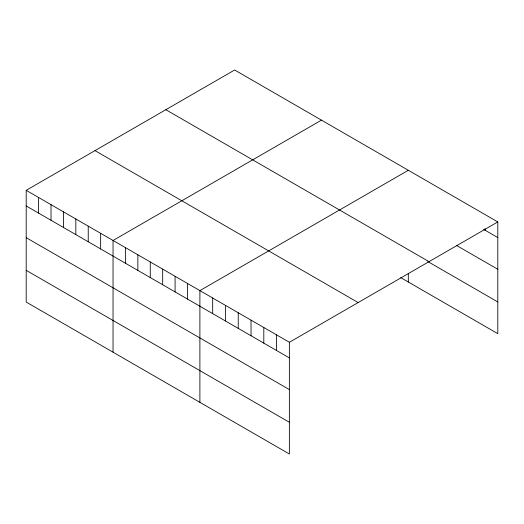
<?xml version="1.0" encoding="UTF-8"?>
<svg xmlns="http://www.w3.org/2000/svg" width="524" height="524" viewBox="0 0 524 524"><rect width="100%" height="100%" fill="white"/><g stroke="black" fill="none" stroke-linecap="round" stroke-linejoin="round"><path stroke-width="0.79" d="M26.2 190.33L289.372 342.277L289.372 454L26.2 302.06L26.2 190.33L234.628 70L497.8 221.94L497.8 333.67L400.736 277.628M321.474 120.14L113.046 240.477L113.046 352.2M408.32 170.28L199.893 290.617L199.893 402.34M289.372 342.277L497.8 221.94M483.672 229.401L497.8 237.562M456.758 245.579L497.8 269.277M165.846 109.713L429.018 261.653M427.833 261.555L497.8 301.948M94.982 150.624L358.154 302.564M26.2 205.952L289.372 357.892M26.2 237.667L289.372 389.607M26.2 270.345L289.372 422.285M485.014 228.615L485.014 230.18M408.32 273.286L408.32 282.004M276.593 334.895L276.593 350.51M263.808 327.513L263.808 343.135M251.029 320.138L251.029 335.753M238.243 312.756L238.243 328.371M225.458 305.374L225.458 320.989M212.679 297.992L212.679 313.614M187.487 283.451L187.487 299.066M175.082 276.292L175.082 291.907M162.676 269.126L162.676 284.742M150.27 261.961L150.27 277.582M137.864 254.802L137.864 270.417M125.452 247.636L125.452 263.251M100.641 233.311L100.641 248.926M88.235 226.145L88.235 241.767M75.829 218.986L75.829 234.601M63.424 211.82L63.424 227.436M51.011 204.661L51.011 220.277M38.606 197.496L38.606 213.111"/></g></svg>
